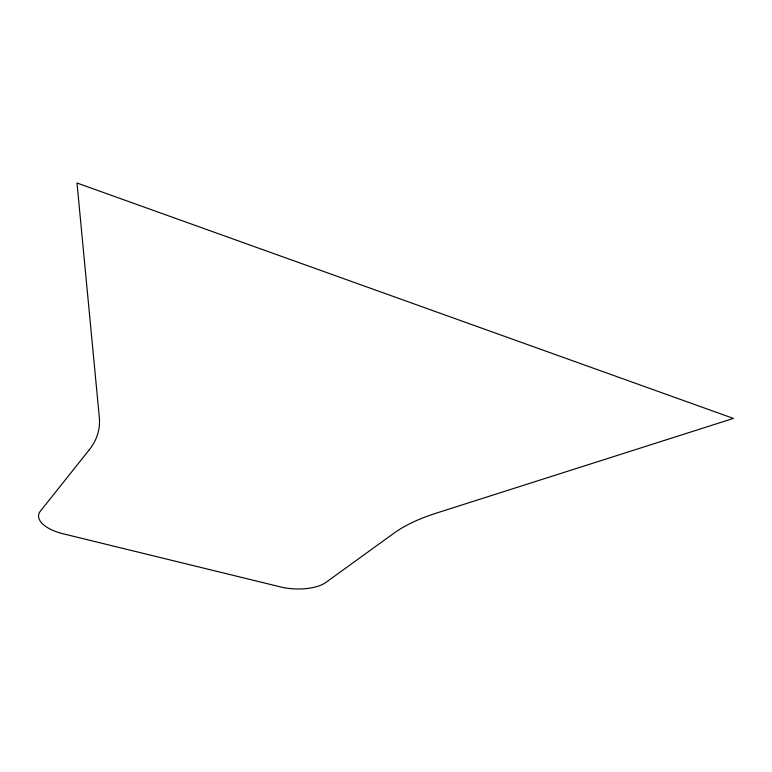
<?xml version="1.0" encoding="UTF-8"?>
<svg xmlns="http://www.w3.org/2000/svg" width="772" height="772" viewBox="0 0 772 772"><rect width="100%" height="100%" fill="white"/><g stroke="black" fill="none" stroke-linecap="round" stroke-linejoin="round"><path stroke-width="1.16" d="M89.234 449.844L40.405 511.122A36.921 16.289 6.5 0 0 63.343 533.838L280.68 586.961A33.862 14.224 1.7 0 0 325.861 582.445L393.903 533.22A141.807 59.685 -2.6 0 1 435.919 513.255L733.4 418.414L76.997 183.012L99.308 417.285A177.531 86.889 11.2 0 1 89.234 449.844"/></g></svg>
